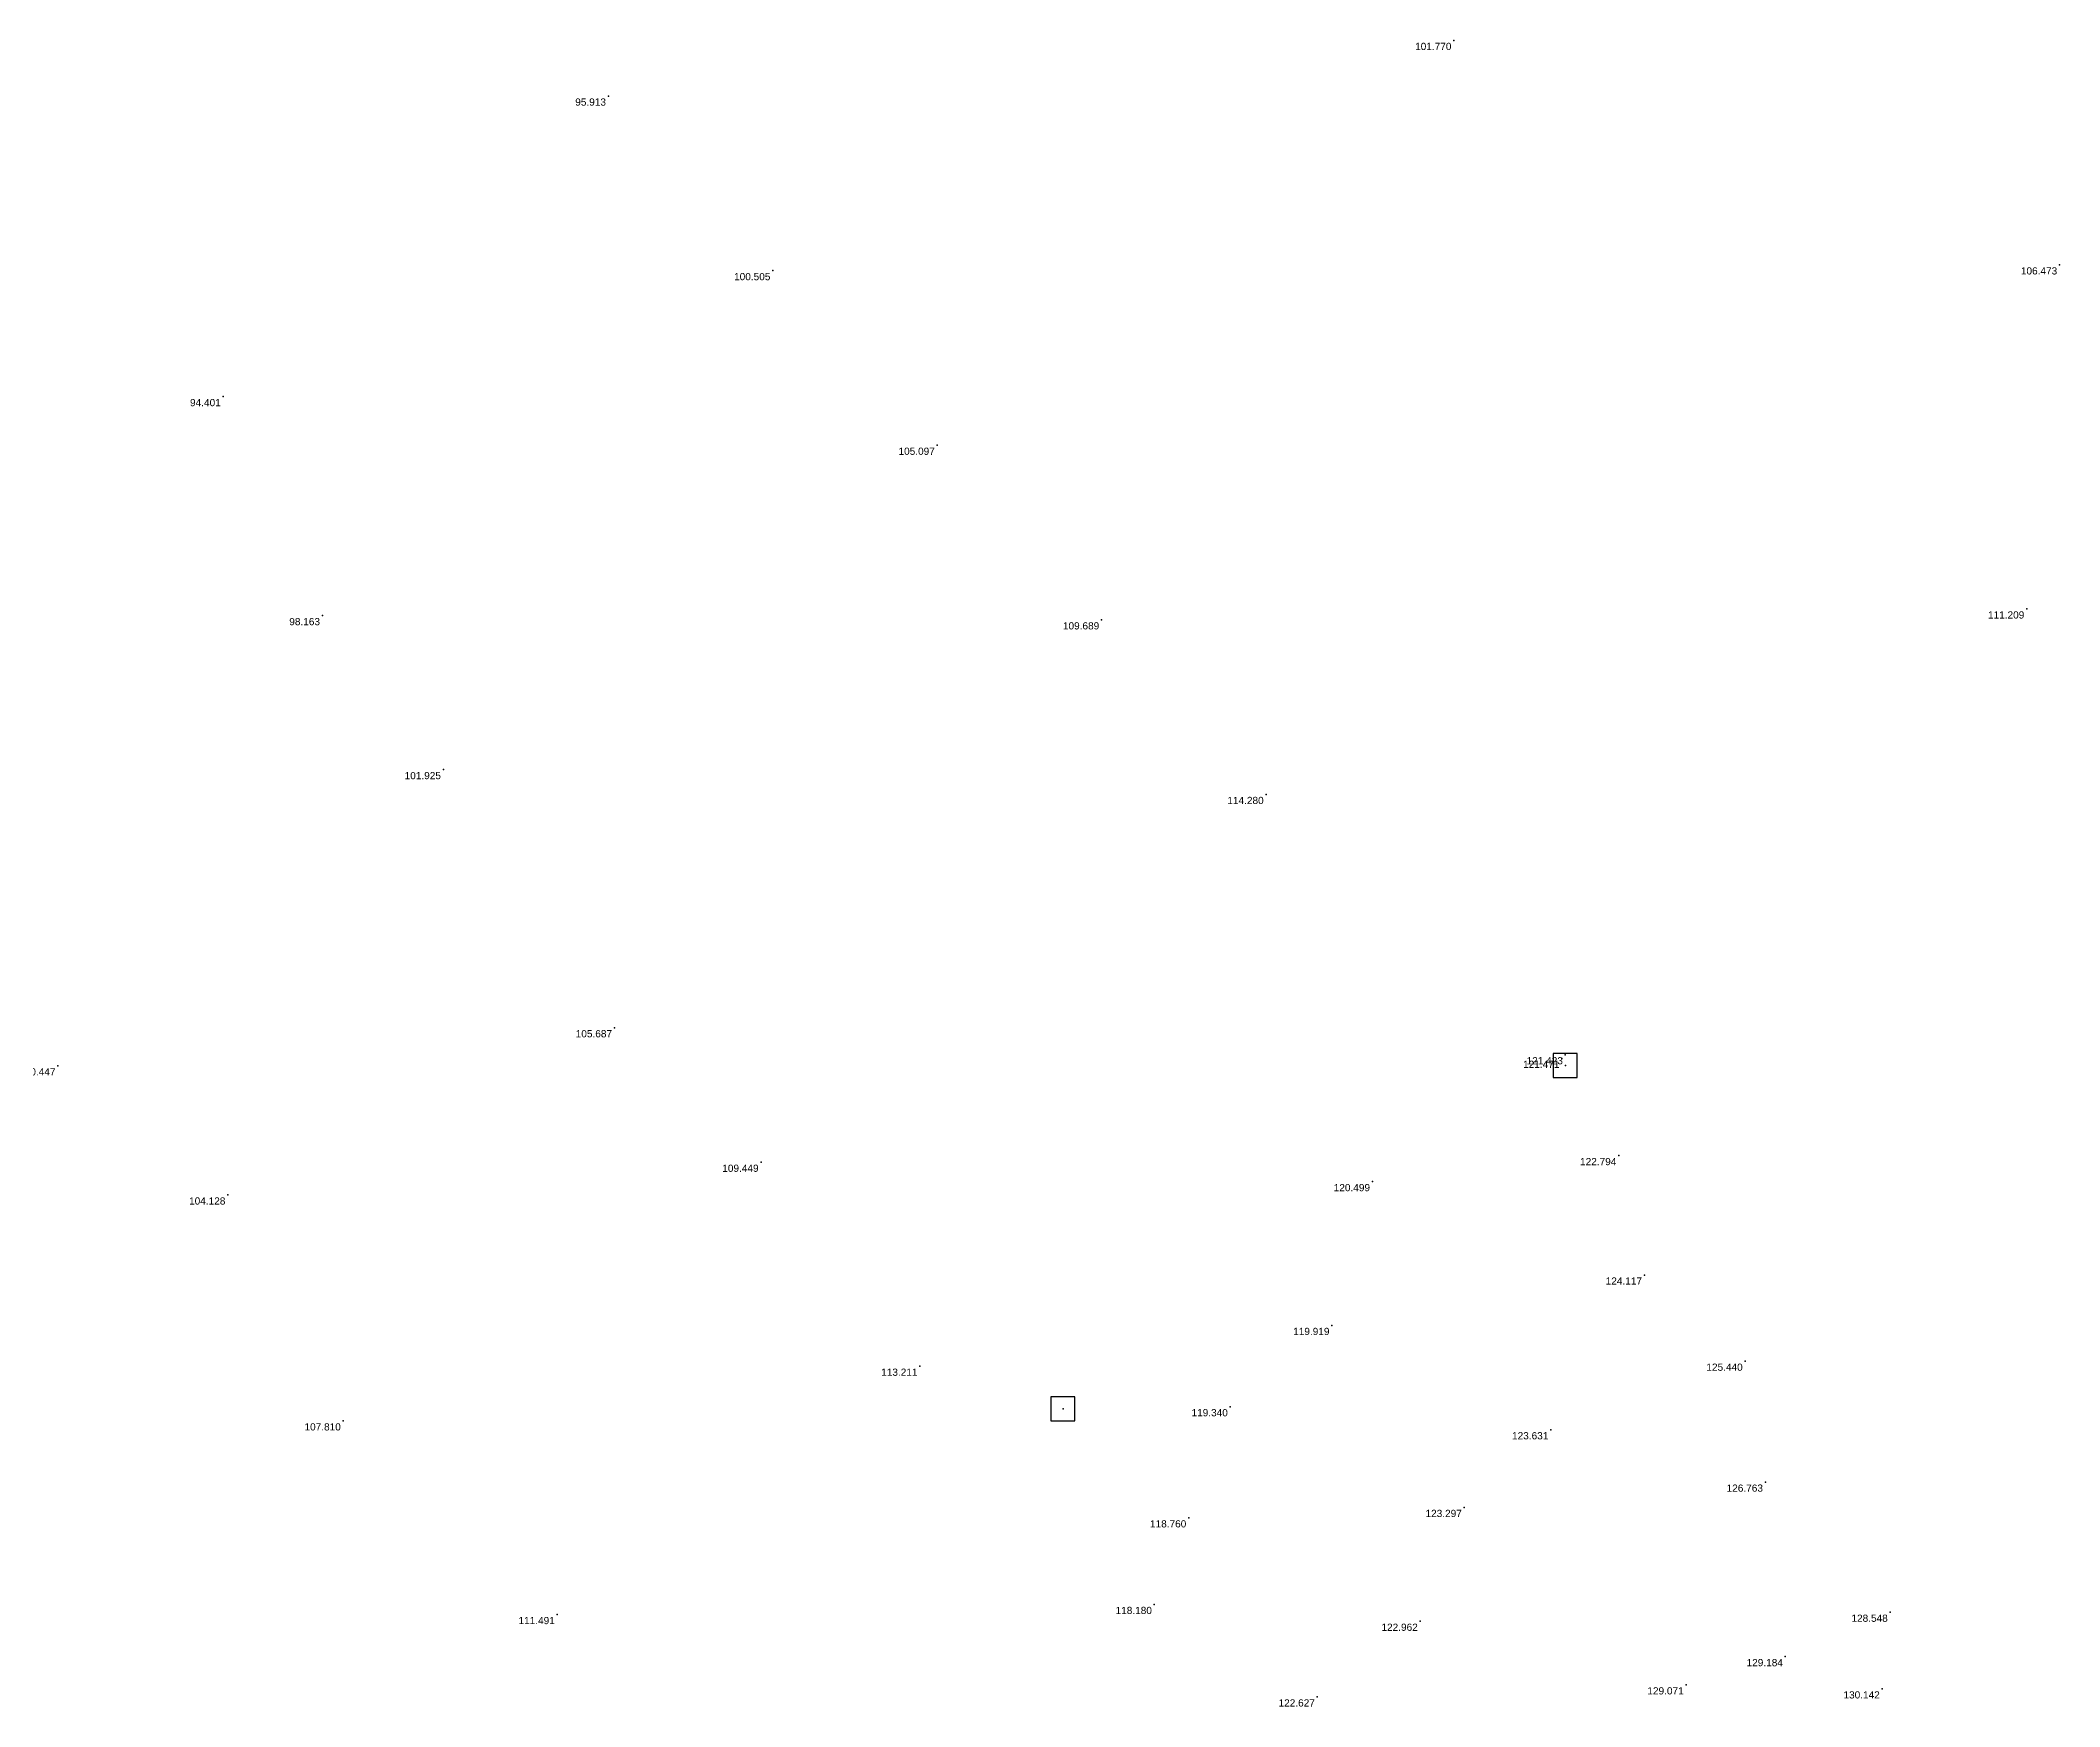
# Model space of a CAD drawing. Header units: millimetres. Extents: x 706139 to 707011, y 753722 to 954403.
# Drawn here: x 706618.8 to 706703, y 954089.1 to 954158.6 of the extents above; entities that cross this region are included whole.
import ezdxf
from ezdxf.enums import TextEntityAlignment as Align

# ---------------------------------------------------------------- set-up
doc = ezdxf.new("R2010")
doc.units = ezdxf.units.MM
doc.linetypes.add('SOLID_LINE', pattern=[0])
doc.layers.add('Height', color=7, linetype='Continuous')
doc.layers.add('SY SYMBOL', color=7, linetype='Continuous')
doc.styles.get("Standard").update_dxf_attribs({"font": 'arial.ttf'})

# ---------------------------------------------------------------- blocks, each defined once
blk = doc.blocks.new('SYSTONE')
at = {"color": 6}
blk.add_polyline3d([(-0.256, -0.003, 0), (-0.256, -0.253, 0), (0.244, -0.253, 0), (0.244, 0.247, 0), (-0.256, 0.247, 0), (-0.256, -0.003, 0)], close=True, dxfattribs=at)
blk.add_point((0, 0), dxfattribs=at)
blk = doc.blocks.new('FGHFGH')
at = {"layer": 'SY SYMBOL', "xscale": 2, "yscale": 2, "zscale": 2}
for p in [(707931.16774, 954084.6502, 117.49), (707910.22474, 954070.3292, 117.732)]:
    blk.add_blockref('SYSTONE', p, dxfattribs=at)

msp = doc.modelspace()

# ---------------------------------------------------------------- linework, layer by layer
at = {"color": 0, "linetype": 'SOLID_LINE'}
for p in [(706677.6964, 954158.6032, 101.7703), (706677.6964, 954158.6032, 101.7703), (706642.444, 954156.283, 95.913), (706702.9543, 954149.2421, 106.4728), (706649.3, 954149.003, 100.505), (706626.383, 954143.75, 94.401), (706656.156, 954141.722, 105.097), (706701.5819, 954134.8965, 111.209), (706630.521, 954134.618, 98.163), (706663.011, 954134.442, 109.689), (706635.563, 954128.198, 101.925), (706669.867, 954127.162, 114.28), (706642.697, 954117.435, 105.687), (706682.3443, 954116.3097, 121.4228), (706682.3443, 954116.3097, 121.4228), (706682.3443, 954116.3097, 121.4228), (706619.491, 954115.846, 100.447), (706682.1978, 954116.1585, 121.4707), (706682.1978, 954116.1585, 121.4707), (706682.1978, 954116.1585, 121.4707), (706684.574, 954112.103, 122.794), (706648.808, 954111.826, 109.449), (706626.576, 954110.461, 104.128), (706674.302, 954111.017, 120.499), (706685.642, 954107.124, 124.117), (706672.611, 954105.022, 119.919), (706655.433, 954103.322, 113.211), (706689.841, 954103.531, 125.44), (706631.388, 954101.042, 107.81), (706668.373, 954101.634, 119.34), (706681.738, 954100.673, 123.631), (706690.685, 954098.489, 126.763), (706666.641, 954096.999, 118.76), (706678.13, 954097.434, 123.297), (706640.311, 954092.967, 111.491), (706665.2068, 954093.388, 118.1801), (706665.2068, 954093.388, 118.1801), (706665.2068, 954093.388, 118.1801), (706676.293, 954092.687, 122.962), (706695.8889, 954093.0639, 128.5482), (706691.5173, 954091.2115, 129.1836), (706672.002, 954089.532, 122.627), (706687.3799, 954090.0353, 129.0707), (706695.5564, 954089.8675, 130.1419)]:
    msp.add_point(p, dxfattribs=at)

# ---------------------------------------------------------------- block references
msp.add_blockref('FGHFGH', (-1248.8207, 31.2158))

# ---------------------------------------------------------------- texts
at = {"layer": 'Height', "color": 4, "linetype": 'SOLID_LINE'}
for s, p in [('101.770', (706677.5964, 954158.5032, 101.7703)), ('101.770', (706677.5964, 954158.5032, 101.7703)), ('95.913', (706642.344, 954156.183, 95.913)), ('106.473', (706702.8543, 954149.1421, 106.4728)), ('100.505', (706649.2, 954148.903, 100.505)), ('94.401', (706626.283, 954143.65, 94.401)), ('105.097', (706656.056, 954141.622, 105.097)), ('111.209', (706701.4819, 954134.7965, 111.209)), ('98.163', (706630.421, 954134.518, 98.163)), ('109.689', (706662.911, 954134.342, 109.689)), ('101.925', (706635.463, 954128.098, 101.925)), ('114.280', (706669.767, 954127.062, 114.28)), ('105.687', (706642.597, 954117.335, 105.687)), ('121.423', (706682.2443, 954116.2097, 121.4228)), ('121.423', (706682.2443, 954116.2097, 121.4228)), ('121.423', (706682.2443, 954116.2097, 121.4228)), ('100.447', (706619.391, 954115.746, 100.447)), ('121.471', (706682.0978, 954116.0585, 121.4707)), ('121.471', (706682.0978, 954116.0585, 121.4707)), ('121.471', (706682.0978, 954116.0585, 121.4707)), ('122.794', (706684.474, 954112.003, 122.794)), ('109.449', (706648.708, 954111.726, 109.449)), ('104.128', (706626.476, 954110.361, 104.128)), ('120.499', (706674.202, 954110.917, 120.499)), ('124.117', (706685.542, 954107.024, 124.117)), ('119.919', (706672.511, 954104.922, 119.919)), ('113.211', (706655.333, 954103.222, 113.211)), ('125.440', (706689.741, 954103.431, 125.44)), ('119.340', (706668.273, 954101.534, 119.34)), ('107.810', (706631.288, 954100.942, 107.81)), ('123.631', (706681.638, 954100.573, 123.631)), ('126.763', (706690.585, 954098.389, 126.763)), ('118.760', (706666.541, 954096.899, 118.76)), ('123.297', (706678.03, 954097.334, 123.297)), ('111.491', (706640.211, 954092.867, 111.491)), ('118.180', (706665.1068, 954093.288, 118.1801)), ('118.180', (706665.1068, 954093.288, 118.1801)), ('118.180', (706665.1068, 954093.288, 118.1801)), ('128.548', (706695.7889, 954092.9639, 128.5482)), ('122.962', (706676.193, 954092.587, 122.962)), ('129.184', (706691.4173, 954091.1115, 129.1836)), ('122.627', (706671.902, 954089.432, 122.627)), ('129.071', (706687.2799, 954089.9353, 129.0707)), ('130.142', (706695.4564, 954089.7675, 130.1419))]:
    msp.add_text(s, height=0.3, dxfattribs=at).set_placement(p, align=Align.TOP_RIGHT)

doc.saveas('drawing.dxf')
